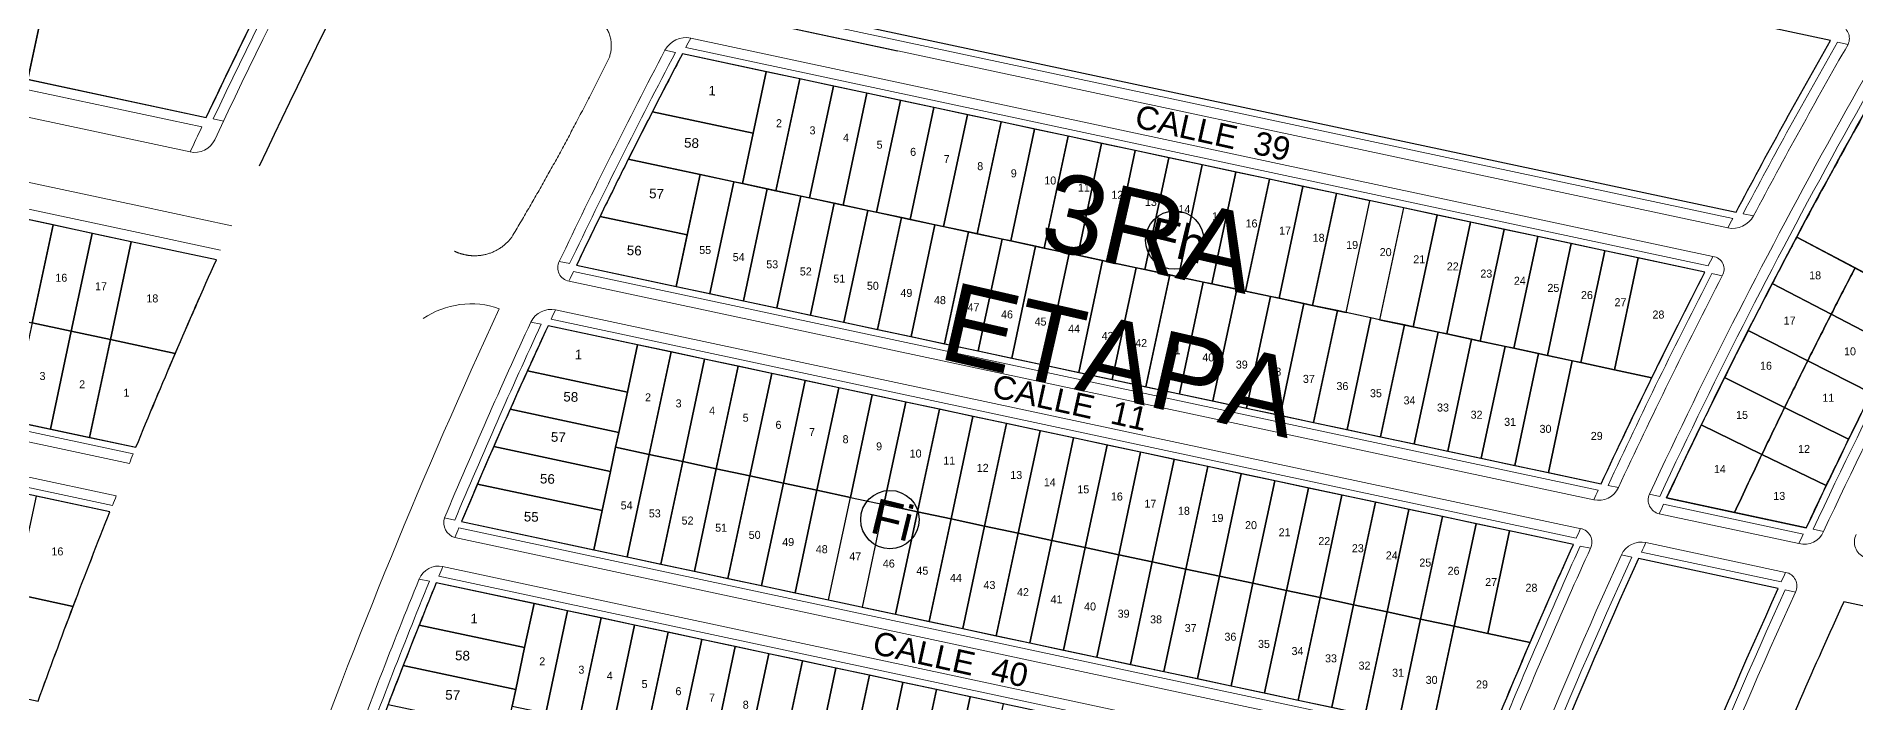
# Model space of a CAD drawing. Header units: millimetres. Extents: x 547073 to 557369, y 9424164 to 9429566.
# Drawn here: x 549598.2 to 549916.4, y 9428367.9 to 9428484.5 of the extents above; entities that cross this region are included whole.
import ezdxf

# ---------------------------------------------------------------- set-up
doc = ezdxf.new("R2010")
doc.units = ezdxf.units.MM
for name, color, linetype, lineweight in [('00 Veredas', 253, 'Continuous', 15), ('GRASS', 81, 'Continuous', 0), ('MANZANAS', 1, 'Continuous', 30), ('polilinea lote', 201, 'Continuous', 25), ('trazado manzanas', 6, 'Continuous', 25), ('VEREDAS', 140, 'Continuous', 20), ('VIVIENDA', 7, 'Continuous', 30)]:
    doc.layers.add(name, color=color, linetype=linetype, lineweight=lineweight)
for name, color, linetype in [('lineas limite cuadrantes', 7, 'Continuous'), ('NUMERACION', 1, 'Continuous'), ('TEXTO-CATASTRO', 12, 'Continuous')]:
    doc.layers.add(name, color=color, linetype=linetype)
doc.styles.add('KBYOZ', font='micross.ttf')
doc.styles.add('ROMANS', font='romans.shx', dxfattribs={"width": 1.1})

msp = doc.modelspace()

# ---------------------------------------------------------------- linework, layer by layer
msp.add_lwpolyline([(549715.257, 9428489.143), (549748.832, 9428481.976)])
at = {"layer": '00 Veredas'}
for p, q in [((549913.279, 9428483.477), (549915.128, 9428483.082)), ((549709.979, 9428481.681), (549708.151, 9428482.071)), ((549898.586, 9428453.074), (549896.756, 9428453.465)), ((549689.665, 9428445.116), (549691.475, 9428444.73)), ((549891.28, 9428442.977), (549893.105, 9428442.587)), ((549686.498, 9428434.135), (549684.693, 9428434.52)), ((549874.943, 9428405.563), (549873.136, 9428405.949)), ((549880.362, 9428404.406), (549882.169, 9428404.021)), ((549669.577, 9428400.261), (549671.369, 9428399.879)), ((549909.027, 9428398.287), (549910.834, 9428397.901)), ((549910.834, 9428397.901), (549909.027, 9428398.287)), ((549870.066, 9428394.947), (549868.265, 9428395.332)), ((549868.265, 9428395.332), (549870.066, 9428394.947)), ((549877.274, 9428393.409), (549875.472, 9428393.793)), ((549666.933, 9428389.169), (549665.145, 9428389.551)), ((549905.929, 9428387.292), (549904.127, 9428387.676))]:
    msp.add_line(p, q, dxfattribs=at)
for points in [[(549880.362, 9428404.406, -0.0343454), (549949.076, 9428528.393)], [(549882.169, 9428404.021, -0.0344111), (549950.96, 9428527.991)], [(549977.922, 9428522.235, 0.0344991), (549909.027, 9428398.287, 0.0344991)], [(549979.808, 9428521.832, 0.0345655), (549910.834, 9428397.901, 0.0345655)], [(549913.279, 9428483.477, 0.0082341), (549896.756, 9428453.465, 0.0082341)], [(549915.128, 9428483.082, 0.0082497), (549898.586, 9428453.074, 0.0082497)], [(549708.151, 9428482.071, 0.0097669), (549689.665, 9428445.116)], [(549891.28, 9428442.977, 0.0099107), (549873.136, 9428405.949)], [(549893.104, 9428442.588, 0.009946), (549874.943, 9428405.563)], [(549582.445, 9428047.601, -0.0062863), (549584.229, 9428074.289, -0.0099656), (549589.061, 9428121.378, -0.0104152), (549595.426, 9428165.223, -0.0124006), (549605.377, 9428217.023, -0.0105091), (549615.813, 9428260.492, -0.011062), (549628.761, 9428305.731, -0.0108206), (549643.35, 9428349.386, -0.0222251), (549679.157, 9428436.845, 0.2386616), (549665.831, 9428435.115, 0.2386616)], [(549684.693, 9428434.52, 0.0088508), (549669.577, 9428400.261)], [(549875.472, 9428393.793, 0.0208278), (549843.209, 9428314.046, 0.0208278)], [(549877.274, 9428393.409, 0.0208653), (549844.985, 9428313.667, 0.0208653)], [(549868.265, 9428395.332, 0.0089836), (549853.482, 9428361.002, 0.0089836)], [(549870.116, 9428395.058, 0.0090627), (549855.271, 9428360.62, 0.0090919)], [(549665.159, 9428389.584, 0.0087928), (549651.73, 9428354.892)], [(549871.802, 9428307.942, -0.0209155), (549904.127, 9428387.676)], [(549873.578, 9428307.563, -0.0209533), (549905.929, 9428387.292)]]:
    msp.add_lwpolyline(points, format="xyb", dxfattribs=at)
for points in [[(549894.083, 9428450.968), (549715.257, 9428489.143)], [(549894.953, 9428452.623), (549716.184, 9428490.786)], [(549711.779, 9428482.523), (549890.634, 9428444.342)], [(549712.653, 9428484.177), (549891.491, 9428446)], [(549870.638, 9428403.415), (549691.358, 9428441.687)], [(549871.414, 9428405.09), (549692.151, 9428443.358)], [(549688.219, 9428434.995), (549867.57, 9428396.707)], [(549688.999, 9428436.669), (549868.445, 9428398.361)], [(549906.521, 9428395.755), (549882.072, 9428400.974)], [(549907.301, 9428397.429), (549882.852, 9428402.648)], [(549851.14, 9428358.434), (549671.383, 9428396.808)], [(549851.829, 9428360.128), (549672.09, 9428398.498)], [(549903.434, 9428389.051), (549878.985, 9428394.271)], [(549904.201, 9428390.728), (549879.752, 9428395.947)], [(549669.234, 9428391.745), (549849.094, 9428353.349)], [(549668.586, 9428390.043), (549848.416, 9428351.653)]]:
    msp.add_lwpolyline(points, dxfattribs=at)
for centre, radius, start, end in [((549912.906, 9428484.124), 2.453, 334.87159, 73.20632), ((549711.829, 9428480.073), 4.186, 78.65127, 151.49632), ((550644.74, 9427990.464), 1054.77, 152.090474, 152.192095), ((550644.74, 9427990.464), 1055.97, 152.278102, 154.520517), ((549894.885, 9428455.12), 4.229, 259.07027, 331.06784), ((550816.153, 9427966.823), 1041.446, 152.194809, 152.297677), ((549691.72, 9428443.998), 2.339, 151.44766, 261.10997), ((550816.153, 9427966.823), 1041.446, 152.605971, 152.708634), ((549891.188, 9428443.769), 2.251, 328.34122, 82.27471), ((550644.74, 9427990.464), 1054.77, 154.571964, 154.672448), ((549688.258, 9428432.764), 3.974, 79.25168, 153.77366), ((550644.74, 9427990.464), 1054.77, 154.97365, 155.073969), ((550644.74, 9427990.464), 1055.97, 155.155629, 157.187647), ((549871.456, 9428407.162), 3.835, 257.68828, 335.37258), ((550816.153, 9427966.823), 1041.446, 155.113288, 155.214834), ((549882.647, 9428403.403), 2.496, 156.29074, 256.66392), ((549672.228, 9428399.449), 2.773, 162.96361, 252.25953), ((550816.153, 9427966.823), 1030.046, 154.968756, 155.071484), ((550644.74, 9427990.464), 1054.77, 157.241604, 157.341098), ((550816.153, 9427966.823), 1041.446, 155.519229, 155.620614), ((549867.883, 9428396.002), 2.425, 334.21938, 79.31585), ((549907.483, 9428399.228), 3.605, 254.51936, 338.39674), ((550840.602, 9427961.603), 1030.046, 154.968756, 155.071484), ((549919.147, 9428396.054), 2.909, 153.80642, 246.64635), ((549878.958, 9428392.196), 3.834, 78.04868, 155.38411), ((550816.153, 9427966.823), 1030.046, 155.379419, 155.481982), ((549668.502, 9428388.202), 3.618, 77.56824, 158.1181), ((550644.74, 9427990.464), 1054.77, 157.639386, 157.738752), ((550840.602, 9427961.603), 1030.046, 155.379419, 155.481982), ((549903.769, 9428388.358), 2.409, 333.73032, 79.66566), ((550644.74, 9427990.464), 1055.97, 157.816629, 159.831693)]:
    msp.add_arc(centre, radius, start, end, dxfattribs=at)
for points, weights in [([(549698.422, 9428480.843), (549699.557, 9428484.066), (549698.136, 9428487.173), (549694.956, 9428488.421)], [1, 0.813033953965, 0.813033953965, 1]), ([(549681.353, 9428449.39), (549687.406, 9428459.496), (549693.027, 9428469.848), (549698.422, 9428480.843)], [1, 0.999407369413, 0.999407369413, 1]), ([(549674.83, 9428446.105), (549677.452, 9428446.102), (549679.794, 9428447.281), (549681.353, 9428449.39)], [1, 0.928411644773, 0.928411644773, 1]), ([(549671.282, 9428446.927), (549672.402, 9428446.38), (549673.607, 9428446.106), (549674.83, 9428446.105)], [0.946356496867, 0.947392252476, 0.965273420187, 1])]:
    msp.add_rational_spline(points, weights, degree=3, dxfattribs=at)
at = {"layer": 'GRASS', "lineweight": 30}
msp.add_lwpolyline([(549682.818, 9428549.088, 0.0221564), (549637.162, 9428461.767)], format="xyb", dxfattribs=at)
at = {"layer": 'MANZANAS'}
for points in [[(549952.216, 9428527.723), (549976.666, 9428522.503, 0.034455), (549907.822, 9428398.544), (549883.373, 9428403.764, -0.034455)], [(549733.596, 9428521.835, 0.0081416), (549716.777, 9428491.886), (549895.536, 9428453.725, -0.0082238), (549912.047, 9428483.74)], [(550172.438, 9428424.847), (550178.317, 9428432.252), (550186.23, 9428442.219), (550218.697, 9428483.112), (550070.402, 9428514.77, -0.3292917), (550034.458, 9428359.922), (549914.372, 9428385.558, 0.0091821), (549899.429, 9428351.262), (550049.065, 9428319.318), (550107.18, 9428356.055), (550117.353, 9428353.883), (550143.874, 9428388.049), (550151.636, 9428398.048)], [(549890.064, 9428443.236), (549711.198, 9428481.42, 0.0097966), (549692.681, 9428444.472), (549871.932, 9428406.206, -0.0098986)], [(549687.701, 9428433.878, 0.0088771), (549672.563, 9428399.624), (549852.29, 9428361.256, -0.0089729), (549867.064, 9428395.588)], [(549902.925, 9428387.933), (549878.476, 9428393.152, 0.0208904), (549846.169, 9428313.414), (549870.618, 9428308.195, -0.0208904)], [(549668.134, 9428388.912, 0.0088028), (549654.715, 9428354.285), (549834.922, 9428315.815, -0.0089013), (549847.967, 9428350.522), (549668.134, 9428388.912, 0.0088028)]]:
    msp.add_lwpolyline(points, format="xyb", close=True, dxfattribs=at)
at = {"layer": 'MANZANAS', "color": 1}
for centre in [(549797.319, 9428448.851), (549747.497, 9428399.959)]:
    msp.add_circle(centre, 5.111, dxfattribs=at)
at = {"layer": 'polilinea lote'}
for points in [[(549605.247, 9428517.077), (549563.808, 9428525.915), (549555.246, 9428485.809), (549596.685, 9428476.971)], [(549601.091, 9428451.491), (549594.245, 9428452.951), (549590.592, 9428435.837), (549597.438, 9428434.377)], [(549607.937, 9428450.031), (549601.091, 9428451.491), (549597.438, 9428434.377), (549604.284, 9428432.917)], [(549614.783, 9428448.571), (549607.937, 9428450.031), (549604.284, 9428432.917), (549611.13, 9428431.456)], [(549604.284, 9428432.917), (549597.438, 9428434.377), (549593.784, 9428417.262), (549600.63, 9428415.802)], [(549611.13, 9428431.456), (549604.284, 9428432.917), (549600.63, 9428415.802), (549607.476, 9428414.342)]]:
    msp.add_lwpolyline(points, close=True, dxfattribs=at)
for points in [[(549646.686, 9428508.238), (549605.247, 9428517.077), (549596.685, 9428476.971), (549627.91, 9428470.31, -0.0094107)], [(549629.66, 9428445.397), (549614.783, 9428448.571), (549611.13, 9428431.456), (549622.485, 9428429.034, -0.0040155)], [(549611.13, 9428431.456), (549607.476, 9428414.342), (549615.595, 9428412.61, -0.0040029), (549622.485, 9428429.034)], [(549611.034, 9428401.313), (549598.125, 9428404.067), (549594.472, 9428386.952), (549604.619, 9428384.788, -0.0039841)], [(549604.619, 9428384.788), (549594.472, 9428386.952), (549590.818, 9428369.838), (549598.483, 9428368.203, -0.0039744)]]:
    msp.add_lwpolyline(points, format="xyb", close=True, dxfattribs=at)
at = {"layer": 'trazado manzanas'}
for points in [[(549667.084, 9428545.799), (549572.37, 9428566.022), (549555.246, 9428485.809), (549627.91, 9428470.31, -0.018917)], [(549629.66, 9428445.397), (549614.783, 9428448.571), (549594.245, 9428452.951), (549558.059, 9428460.669), (549554.406, 9428443.555), (549550.752, 9428426.441), (549615.595, 9428412.61, -0.0080186)], [(549548.247, 9428414.705), (549544.593, 9428397.591), (549540.94, 9428380.476), (549598.483, 9428368.203, -0.0079586), (549611.034, 9428401.313)]]:
    msp.add_lwpolyline(points, format="xyb", close=True, dxfattribs=at)
at = {"layer": 'VEREDAS'}
for p, q in [((549554.87, 9428484.049), (549627.123, 9428468.638)), ((549553.889, 9428479.453), (549625.081, 9428464.268)), ((549629.116, 9428470.053), (549630.924, 9428469.667)), ((549616.118, 9428454.83), (549595.58, 9428459.21)), ((549615.159, 9428450.331), (549594.621, 9428454.712)), ((549632.356, 9428451.366), (549616.119, 9428454.83)), ((549630.414, 9428447.077), (549615.159, 9428450.331))]:
    msp.add_line(p, q, dxfattribs=at)
for points in [[(549629.116, 9428470.053, -0.0189387), (549668.315, 9428545.537)], [(549629.393, 9428466.414, -0.0197733), (549670.162, 9428545.142)]]:
    msp.add_lwpolyline(points, format="xyb", dxfattribs=at)
for points in [[(549550.502, 9428425.267), (549615.133, 9428411.482)], [(549550.126, 9428423.507), (549614.441, 9428409.789)], [(549611.484, 9428402.444), (549548.498, 9428415.879)], [(549612.162, 9428404.14), (549548.873, 9428417.639)]]:
    msp.add_lwpolyline(points, dxfattribs=at)
for centre, radius, start, end in [((550644.775, 9427990.525), 1124.37, 154.834952, 155.080757), ((549625.853, 9428468.121), 3.93, 258.66469, 334.26185), ((550644.775, 9427990.525), 1112.37, 157.763383, 157.857571), ((550644.775, 9427990.525), 1112.37, 158.171333, 158.265404)]:
    msp.add_arc(centre, radius, start, end, dxfattribs=at)
at = {"layer": 'VIVIENDA'}
for p, q in [((549723.571, 9428467.531), (549725.867, 9428478.289)), ((549721.692, 9428458.73), (549723.571, 9428467.531)), ((549710.128, 9428440.748), (549712.048, 9428449.744)), ((549701.583, 9428422.264), (549700.079, 9428415.223)), ((549700.079, 9428415.223), (549701.583, 9428422.264)), ((549699.522, 9428412.612), (549707.346, 9428410.942)), ((549697.157, 9428401.531), (549698.618, 9428408.377)), ((549695.695, 9428394.686), (549697.157, 9428401.531)), ((549683.597, 9428377.568), (549685.24, 9428385.261)), ((549682.032, 9428370.233), (549683.597, 9428377.568)), ((549680.528, 9428363.192), (549682.032, 9428370.233))]:
    msp.add_line(p, q, dxfattribs=at)
for points in [[(549725.867, 9428478.289), (549711.198, 9428481.42, 0.002704), (549705.942, 9428471.295), (549723.571, 9428467.531)], [(549944.611, 9428469.732), (549933.784, 9428475.98), (549923.985, 9428481.634, 0.0089451), (549906.14, 9428449.39), (549927.403, 9428438.115, -0.0087374)], [(549944.611, 9428469.732), (549933.784, 9428475.98), (549923.985, 9428481.634, 0.0089451), (549906.14, 9428449.39), (549927.403, 9428438.115, -0.0087374)], [(549723.571, 9428467.531), (549705.942, 9428471.295, 0.0022066), (549701.735, 9428462.99), (549721.692, 9428458.73)], [(549714.303, 9428460.307), (549701.735, 9428462.99, 0.0026413), (549696.796, 9428453.001), (549712.048, 9428449.744)], [(549712.048, 9428449.744), (549696.796, 9428453.001, 0.0022444), (549692.681, 9428444.472), (549710.128, 9428440.748)], [(549916.36, 9428443.971), (549906.14, 9428449.39, 0.0022366), (549901.859, 9428441.23), (549912.179, 9428435.875, -0.0021849)], [(549890.064, 9428443.236), (549878.43, 9428445.72), (549874.254, 9428426.161), (549880.793, 9428424.765, -0.0049614)], [(549912.179, 9428435.875), (549901.859, 9428441.23, 0.0022367), (549897.651, 9428433.031), (549908.07, 9428427.743, -0.0021849)], [(549927.403, 9428438.115), (549916.36, 9428443.971, 0.0021849), (549912.179, 9428435.875), (549923.275, 9428430.118, -0.0021843)], [(549923.275, 9428430.118), (549912.179, 9428435.875, 0.0021849), (549908.07, 9428427.743), (549919.216, 9428422.085, -0.0021843)], [(549703.349, 9428430.538), (549687.701, 9428433.878, 0.0020545), (549684.09, 9428425.999), (549701.583, 9428422.264)], [(549908.07, 9428427.743), (549897.651, 9428433.031, 0.0022369), (549893.517, 9428424.794), (549904.031, 9428419.575, -0.0021849)], [(549701.583, 9428422.264), (549684.09, 9428425.999, 0.0017456), (549681.072, 9428419.28), (549700.079, 9428415.223)], [(549880.793, 9428424.765), (549874.254, 9428426.161), (549868.387, 9428427.414), (549866.866, 9428427.738), (549862.69, 9428408.179), (549871.932, 9428406.206, -0.0049369)], [(549919.216, 9428422.085), (549908.07, 9428427.743, 0.0021849), (549904.031, 9428419.575), (549915.228, 9428414.017, -0.0021843)], [(549904.031, 9428419.575), (549893.517, 9428424.794, 0.002237), (549889.456, 9428416.52), (549900.065, 9428411.372, -0.0021849)], [(549699.522, 9428412.612), (549699.522, 9428412.612), (549700.079, 9428415.223), (549681.072, 9428419.28, 0.0016946), (549678.188, 9428412.739), (549698.618, 9428408.377)], [(549915.228, 9428414.017), (549904.031, 9428419.575, 0.0021849), (549900.065, 9428411.372), (549911.311, 9428405.915, -0.0021843)], [(549900.065, 9428411.372), (549889.456, 9428416.52, 0.0034301), (549883.373, 9428403.764), (549895.278, 9428401.222, -0.002691)], [(549698.618, 9428408.377), (549678.188, 9428412.739, 0.0016923), (549675.352, 9428406.186), (549697.157, 9428401.531)], [(549911.311, 9428405.915), (549900.065, 9428411.372, 0.002691), (549895.278, 9428401.222), (549907.822, 9428398.544, -0.0019791)], [(549697.157, 9428401.531), (549675.352, 9428406.186, 0.00169), (549672.563, 9428399.624), (549695.695, 9428394.686)], [(549867.064, 9428395.588), (549855.914, 9428397.969), (549852.087, 9428380.043), (549859.51, 9428378.458, -0.0044943)], [(549685.24, 9428385.261), (549668.125, 9428388.914, 0.0018927), (549665.137, 9428381.509), (549683.597, 9428377.568)], [(549683.597, 9428377.568), (549665.137, 9428381.509, 0.0018024), (549662.343, 9428374.436), (549682.032, 9428370.233)], [(549859.51, 9428378.458), (549852.087, 9428380.043), (549846.217, 9428381.296), (549846.217, 9428381.296), (549842.39, 9428363.37), (549852.29, 9428361.256, -0.0044783)], [(549682.032, 9428370.233), (549662.343, 9428374.436, 0.0017283), (549659.712, 9428367.636), (549680.528, 9428363.192), (549681.412, 9428367.332)]]:
    msp.add_lwpolyline(points, format="xyb", close=True, dxfattribs=at)
for points in [[(549731.735, 9428477.036), (549725.867, 9428478.289), (549721.692, 9428458.73), (549727.56, 9428457.477)], [(549737.603, 9428475.784), (549731.735, 9428477.036), (549727.56, 9428457.477), (549733.427, 9428456.224)], [(549743.471, 9428474.531), (549737.603, 9428475.784), (549733.427, 9428456.224), (549739.295, 9428454.972)], [(549749.338, 9428473.278), (549743.471, 9428474.531), (549739.295, 9428454.972), (549745.163, 9428453.719)], [(549755.206, 9428472.026), (549749.338, 9428473.278), (549745.163, 9428453.719), (549751.031, 9428452.466)], [(549761.074, 9428470.773), (549755.206, 9428472.026), (549751.031, 9428452.466), (549756.899, 9428451.214)], [(549766.942, 9428469.52), (549761.074, 9428470.773), (549756.899, 9428451.214), (549762.766, 9428449.961)], [(549772.81, 9428468.268), (549766.942, 9428469.52), (549762.766, 9428449.961), (549768.634, 9428448.708)], [(549778.677, 9428467.015), (549772.81, 9428468.268), (549768.634, 9428448.708), (549774.502, 9428447.456)], [(549784.545, 9428465.762), (549778.677, 9428467.015), (549774.502, 9428447.456), (549780.37, 9428446.203)], [(549790.413, 9428464.51), (549784.545, 9428465.762), (549780.37, 9428446.203), (549786.238, 9428444.95)], [(549796.281, 9428463.257), (549790.413, 9428464.51), (549786.238, 9428444.95), (549792.105, 9428443.698)], [(549720.171, 9428459.054), (549714.303, 9428460.307), (549710.128, 9428440.748), (549715.995, 9428439.495)], [(549720.171, 9428459.054), (549714.303, 9428460.307), (549710.128, 9428440.748), (549715.995, 9428439.495)], [(549802.149, 9428462.005), (549796.281, 9428463.257), (549792.105, 9428443.698), (549797.973, 9428442.445)], [(549808.016, 9428460.752), (549802.149, 9428462.005), (549797.973, 9428442.445), (549803.841, 9428441.193)], [(549813.884, 9428459.499), (549808.016, 9428460.752), (549803.841, 9428441.193), (549809.709, 9428439.94)], [(549726.039, 9428457.802), (549721.692, 9428458.73), (549720.171, 9428459.054), (549715.995, 9428439.495), (549721.863, 9428438.242)], [(549731.907, 9428456.549), (549726.039, 9428457.802), (549721.863, 9428438.242), (549727.731, 9428436.99)], [(549819.752, 9428458.247), (549813.884, 9428459.499), (549809.709, 9428439.94), (549815.576, 9428438.687)], [(549825.62, 9428456.994), (549819.752, 9428458.247), (549815.576, 9428438.687), (549821.444, 9428437.435)], [(549831.487, 9428455.741), (549825.62, 9428456.994), (549821.444, 9428437.435), (549827.312, 9428436.182)], [(549737.774, 9428455.296), (549731.907, 9428456.549), (549727.731, 9428436.99), (549733.599, 9428435.737)], [(549743.642, 9428454.044), (549737.774, 9428455.296), (549733.599, 9428435.737), (549739.467, 9428434.484)], [(549749.51, 9428452.791), (549743.642, 9428454.044), (549739.467, 9428434.484), (549745.334, 9428433.232)], [(549843.223, 9428453.236), (549837.355, 9428454.489), (549833.18, 9428434.929), (549839.048, 9428433.677)], [(549755.378, 9428451.538), (549749.51, 9428452.791), (549745.334, 9428433.232), (549751.202, 9428431.979)], [(549761.245, 9428450.286), (549755.378, 9428451.538), (549751.202, 9428431.979), (549757.07, 9428430.726)], [(549849.091, 9428451.983), (549843.223, 9428453.236), (549839.048, 9428433.677), (549844.915, 9428432.424)], [(549854.959, 9428450.731), (549849.091, 9428451.983), (549844.915, 9428432.424), (549850.783, 9428431.171)], [(549860.826, 9428449.478), (549854.959, 9428450.731), (549850.783, 9428431.171), (549856.651, 9428429.919)], [(549767.113, 9428449.033), (549761.245, 9428450.286), (549757.07, 9428430.726), (549762.938, 9428429.474)], [(549772.981, 9428447.78), (549768.634, 9428448.708), (549767.113, 9428449.033), (549762.938, 9428429.474), (549768.806, 9428428.221)], [(549778.849, 9428446.528), (549774.502, 9428447.456), (549772.981, 9428447.78), (549768.806, 9428428.221), (549774.673, 9428426.969)], [(549866.694, 9428448.225), (549860.826, 9428449.478), (549856.651, 9428429.919), (549862.519, 9428428.666)], [(549872.562, 9428446.973), (549866.694, 9428448.225), (549862.519, 9428428.666), (549868.387, 9428427.414)], [(549784.717, 9428445.275), (549780.37, 9428446.203), (549778.849, 9428446.528), (549774.673, 9428426.969), (549780.541, 9428425.716)], [(549790.584, 9428444.023), (549786.238, 9428444.95), (549784.717, 9428445.275), (549780.541, 9428425.716), (549786.409, 9428424.463)], [(549878.43, 9428445.72), (549872.562, 9428446.973), (549868.387, 9428427.414), (549874.254, 9428426.161)], [(549796.452, 9428442.77), (549792.105, 9428443.698), (549790.584, 9428444.023), (549786.409, 9428424.463), (549792.277, 9428423.211)], [(549802.32, 9428441.517), (549797.973, 9428442.445), (549796.452, 9428442.77), (549792.277, 9428423.211), (549798.144, 9428421.958)], [(549808.188, 9428440.265), (549803.841, 9428441.193), (549802.32, 9428441.517), (549798.144, 9428421.958), (549804.012, 9428420.705)], [(549814.055, 9428439.012), (549809.709, 9428439.94), (549808.188, 9428440.265), (549804.012, 9428420.705), (549809.88, 9428419.453)], [(549819.923, 9428437.759), (549815.576, 9428438.687), (549814.055, 9428439.012), (549809.88, 9428419.453), (549815.748, 9428418.2)], [(549825.791, 9428436.507), (549821.444, 9428437.435), (549819.923, 9428437.759), (549815.748, 9428418.2), (549821.616, 9428416.947)], [(549831.659, 9428435.254), (549827.312, 9428436.182), (549825.791, 9428436.507), (549821.616, 9428416.947), (549827.483, 9428415.695)], [(549837.527, 9428434.001), (549833.18, 9428434.929), (549831.659, 9428435.254), (549827.483, 9428415.695), (549833.351, 9428414.442)], [(549843.394, 9428432.749), (549839.048, 9428433.677), (549837.527, 9428434.001), (549833.351, 9428414.442), (549839.219, 9428413.19)], [(549849.262, 9428431.496), (549844.915, 9428432.424), (549843.394, 9428432.749), (549839.219, 9428413.19), (549845.087, 9428411.937)], [(549855.13, 9428430.244), (549850.783, 9428431.171), (549849.262, 9428431.496), (549845.087, 9428411.937), (549850.955, 9428410.684)], [(549709.217, 9428429.285), (549703.349, 9428430.538), (549701.583, 9428422.264), (549700.079, 9428415.223), (549699.522, 9428412.612), (549705.39, 9428411.359)], [(549715.084, 9428428.033), (549709.217, 9428429.285), (549705.39, 9428411.359), (549711.258, 9428410.106)], [(549860.998, 9428428.991), (549856.651, 9428429.919), (549855.13, 9428430.244), (549850.955, 9428410.684), (549856.822, 9428409.432)], [(549866.866, 9428427.738), (549862.519, 9428428.666), (549860.998, 9428428.991), (549856.822, 9428409.432), (549862.69, 9428408.179)], [(549720.952, 9428426.78), (549715.084, 9428428.033), (549711.258, 9428410.106), (549717.125, 9428408.854)], [(549726.82, 9428425.527), (549720.952, 9428426.78), (549717.125, 9428408.854), (549722.993, 9428407.601)], [(549732.688, 9428424.275), (549726.82, 9428425.527), (549722.993, 9428407.601), (549728.861, 9428406.349)], [(549738.556, 9428423.022), (549732.688, 9428424.275), (549728.861, 9428406.349), (549734.729, 9428405.096)], [(549744.423, 9428421.769), (549738.556, 9428423.022), (549734.729, 9428405.096), (549740.597, 9428403.843)], [(549750.291, 9428420.517), (549744.423, 9428421.769), (549740.597, 9428403.843), (549746.464, 9428402.591)], [(549756.159, 9428419.264), (549750.291, 9428420.517), (549746.464, 9428402.591), (549752.332, 9428401.338)], [(549762.027, 9428418.011), (549756.159, 9428419.264), (549752.332, 9428401.338), (549758.2, 9428400.085)], [(549767.894, 9428416.759), (549762.027, 9428418.011), (549758.2, 9428400.085), (549764.068, 9428398.833)], [(549773.762, 9428415.506), (549767.894, 9428416.759), (549764.068, 9428398.833), (549769.935, 9428397.58)], [(549705.39, 9428411.359), (549699.522, 9428412.612), (549698.618, 9428408.377), (549697.157, 9428401.531), (549695.695, 9428394.686), (549701.563, 9428393.433)], [(549779.63, 9428414.254), (549773.762, 9428415.506), (549769.935, 9428397.58), (549775.803, 9428396.327)], [(549785.498, 9428413.001), (549779.63, 9428414.254), (549775.803, 9428396.327), (549781.671, 9428395.075)], [(549791.366, 9428411.748), (549785.498, 9428413.001), (549781.671, 9428395.075), (549787.539, 9428393.822)], [(549711.258, 9428410.106), (549705.39, 9428411.359), (549701.563, 9428393.433), (549707.431, 9428392.18)], [(549717.125, 9428408.854), (549711.258, 9428410.106), (549707.431, 9428392.18), (549713.299, 9428390.928)], [(549797.233, 9428410.496), (549791.366, 9428411.748), (549787.539, 9428393.822), (549793.407, 9428392.57)], [(549803.101, 9428409.243), (549797.233, 9428410.496), (549793.407, 9428392.57), (549799.274, 9428391.317)], [(549808.969, 9428407.99), (549803.101, 9428409.243), (549799.274, 9428391.317), (549805.142, 9428390.064)], [(549722.993, 9428407.601), (549717.125, 9428408.854), (549713.299, 9428390.928), (549719.166, 9428389.675)], [(549728.861, 9428406.349), (549722.993, 9428407.601), (549719.166, 9428389.675), (549725.034, 9428388.422)], [(549734.729, 9428405.096), (549728.861, 9428406.349), (549725.034, 9428388.422), (549730.902, 9428387.17)], [(549814.837, 9428406.738), (549808.969, 9428407.99), (549805.142, 9428390.064), (549811.01, 9428388.812)], [(549820.705, 9428405.485), (549814.837, 9428406.738), (549811.01, 9428388.812), (549816.878, 9428387.559)], [(549740.597, 9428403.843), (549734.729, 9428405.096), (549730.902, 9428387.17), (549736.77, 9428385.917)], [(549826.572, 9428404.232), (549820.705, 9428405.485), (549816.878, 9428387.559), (549822.745, 9428386.306)], [(549832.44, 9428402.98), (549826.572, 9428404.232), (549822.745, 9428386.306), (549828.613, 9428385.054)], [(549838.308, 9428401.727), (549832.44, 9428402.98), (549828.613, 9428385.054), (549834.481, 9428383.801)], [(549752.332, 9428401.338), (549746.464, 9428402.591), (549742.637, 9428384.665), (549748.505, 9428383.412)], [(549758.2, 9428400.085), (549752.332, 9428401.338), (549748.505, 9428383.412), (549754.373, 9428382.159)], [(549764.068, 9428398.833), (549758.2, 9428400.085), (549754.373, 9428382.159), (549760.241, 9428380.907)], [(549844.176, 9428400.475), (549838.308, 9428401.727), (549834.481, 9428383.801), (549840.349, 9428382.548)], [(549850.043, 9428399.222), (549844.176, 9428400.475), (549840.349, 9428382.548), (549846.217, 9428381.296)], [(549769.935, 9428397.58), (549764.068, 9428398.833), (549760.241, 9428380.907), (549766.109, 9428379.654)], [(549775.803, 9428396.327), (549769.935, 9428397.58), (549766.109, 9428379.654), (549771.976, 9428378.401)], [(549855.914, 9428397.969), (549850.046, 9428399.222), (549846.217, 9428381.296), (549852.087, 9428380.043)], [(549781.671, 9428395.075), (549775.803, 9428396.327), (549771.976, 9428378.401), (549777.844, 9428377.149)], [(549787.539, 9428393.822), (549781.671, 9428395.075), (549777.844, 9428377.149), (549783.712, 9428375.896)], [(549793.407, 9428392.57), (549787.539, 9428393.822), (549783.712, 9428375.896), (549789.58, 9428374.643)], [(549799.274, 9428391.317), (549793.407, 9428392.57), (549789.58, 9428374.643), (549795.448, 9428373.391)], [(549805.142, 9428390.064), (549799.274, 9428391.317), (549795.448, 9428373.391), (549801.315, 9428372.138)], [(549811.01, 9428388.812), (549805.142, 9428390.064), (549801.315, 9428372.138), (549807.183, 9428370.886)], [(549816.878, 9428387.559), (549811.01, 9428388.812), (549807.183, 9428370.886), (549813.051, 9428369.633)], [(549822.745, 9428386.306), (549816.878, 9428387.559), (549813.051, 9428369.633), (549818.919, 9428368.38)], [(549691.107, 9428384.008), (549685.24, 9428385.261), (549683.597, 9428377.568), (549682.032, 9428370.233), (549681.412, 9428367.332), (549687.28, 9428366.079)], [(549696.975, 9428382.756), (549691.107, 9428384.008), (549687.28, 9428366.079), (549693.148, 9428364.827)], [(549828.613, 9428385.054), (549822.745, 9428386.306), (549818.919, 9428368.38), (549824.786, 9428367.128)], [(549834.481, 9428383.801), (549828.613, 9428385.054), (549824.786, 9428367.128), (549830.654, 9428365.875)], [(549840.349, 9428382.548), (549834.481, 9428383.801), (549830.654, 9428365.875), (549836.522, 9428364.622)], [(549702.843, 9428381.503), (549696.975, 9428382.756), (549693.148, 9428364.827), (549699.016, 9428363.574)], [(549708.711, 9428380.25), (549702.843, 9428381.503), (549699.016, 9428363.574), (549704.883, 9428362.321)], [(549846.217, 9428381.296), (549840.349, 9428382.548), (549836.522, 9428364.622), (549842.39, 9428363.37)], [(549714.579, 9428378.998), (549708.711, 9428380.25), (549704.883, 9428362.321), (549710.751, 9428361.069)], [(549720.446, 9428377.745), (549714.579, 9428378.998), (549710.751, 9428361.069), (549716.619, 9428359.816)], [(549726.314, 9428376.492), (549720.446, 9428377.745), (549716.619, 9428359.816), (549722.487, 9428358.563)], [(549732.182, 9428375.24), (549726.314, 9428376.492), (549722.487, 9428358.563), (549728.354, 9428357.311)], [(549738.05, 9428373.987), (549732.182, 9428375.24), (549728.354, 9428357.311), (549734.222, 9428356.058)], [(549743.917, 9428372.734), (549738.05, 9428373.987), (549734.222, 9428356.058), (549740.09, 9428354.805)], [(549749.785, 9428371.482), (549743.917, 9428372.734), (549740.09, 9428354.805), (549745.958, 9428353.553)], [(549755.653, 9428370.229), (549749.785, 9428371.482), (549745.958, 9428353.553), (549751.826, 9428352.3)], [(549761.521, 9428368.977), (549755.653, 9428370.229), (549751.826, 9428352.3), (549757.693, 9428351.047)], [(549767.389, 9428367.724), (549761.521, 9428368.977), (549757.693, 9428351.047), (549763.561, 9428349.795)]]:
    msp.add_lwpolyline(points, close=True, dxfattribs=at)

# ---------------------------------------------------------------- texts
at = {"layer": 'lineas limite cuadrantes', "insert": (549750.232, 9428467.123), "char_height": 13.7592, "attachment_point": 1, "rotation": 347.11008, "style": 'ROMANS'}
msp.add_mtext_dynamic_manual_height_columns('\\pxqc;{\\fArial|b0|i0|c0|p34;3RA\\PETAPA}', width=90.94521, gutter_width=6, heights=[0], dxfattribs=at)
at = {"layer": 'MANZANAS', "color": 1, "char_height": 6.1586, "width": 0.000285, "attachment_point": 5, "rotation": 346.27061, "style": 'KBYOZ'}
for s, insert in [('Fh', (549797.786, 9428448.818)), ('Fi', (549747.964, 9428399.926))]:
    msp.add_mtext(s, dxfattribs=dict(at, insert=insert))
at = {"layer": 'NUMERACION', "color": 1, "char_height": 1.4, "width": 1.94611, "attachment_point": 1, "rotation": 0.01637}
for s, insert in [('2', (549727.572, 9428469.996)), ('3', (549733.44, 9428468.743)), ('4', (549739.308, 9428467.491)), ('5', (549745.176, 9428466.238)), ('6', (549751.043, 9428464.985)), ('7', (549756.911, 9428463.733)), ('8', (549762.779, 9428462.48)), ('9', (549768.647, 9428461.228)), ('10', (549774.514, 9428459.975)), ('11', (549780.382, 9428458.722)), ('12', (549786.25, 9428457.47)), ('13', (549792.118, 9428456.217)), ('14', (549797.986, 9428454.964)), ('15', (549803.853, 9428453.712)), ('16', (549809.721, 9428452.459)), ('17', (549815.589, 9428451.206)), ('55', (549714.135, 9428447.818)), ('18', (549821.457, 9428449.954)), ('19', (549827.325, 9428448.701)), ('20', (549833.192, 9428447.449)), ('54', (549720.003, 9428446.565)), ('53', (549725.871, 9428445.313)), ('21', (549839.06, 9428446.196)), ('22', (549844.928, 9428444.943)), ('16', (549601.5, 9428442.965)), ('17', (549608.442, 9428441.47)), ('52', (549731.738, 9428444.06)), ('51', (549737.606, 9428442.808)), ('50', (549743.474, 9428441.555)), ('23', (549850.796, 9428443.691)), ('24', (549856.663, 9428442.438)), ('25', (549862.531, 9428441.185)), ('18', (549908.324, 9428443.38)), ('18', (549617.426, 9428439.346)), ('49', (549749.342, 9428440.302)), ('48', (549755.209, 9428439.05)), ('26', (549868.399, 9428439.933)), ('27', (549874.267, 9428438.68)), ('47', (549761.077, 9428437.797)), ('46', (549766.945, 9428436.544)), ('45', (549772.813, 9428435.292)), ('28', (549880.91, 9428436.526)), ('17', (549903.862, 9428435.481)), ('44', (549778.681, 9428434.039)), ('43', (549784.548, 9428432.786)), ('42', (549790.416, 9428431.534)), ('41', (549796.284, 9428430.281)), ('40', (549802.152, 9428429.028)), ('10', (549914.426, 9428430.09)), ('3', (549598.731, 9428425.779)), ('39', (549808.02, 9428427.776)), ('38', (549813.887, 9428426.523)), ('37', (549819.755, 9428425.271)), ('16', (549899.724, 9428427.572)), ('2', (549605.667, 9428424.318)), ('1', (549613.413, 9428422.856)), ('2', (549704.658, 9428422.041)), ('36', (549825.623, 9428424.018)), ('35', (549831.491, 9428422.765)), ('11', (549910.632, 9428421.962)), ('3', (549710.01, 9428420.984)), ('4', (549715.878, 9428419.732)), ('34', (549837.358, 9428421.513)), ('33', (549843.226, 9428420.26)), ('32', (549849.094, 9428419.007)), ('15', (549895.537, 9428418.977)), ('5', (549721.745, 9428418.479)), ('6', (549727.485, 9428417.227)), ('7', (549733.353, 9428415.975)), ('31', (549854.962, 9428417.755)), ('30', (549861.155, 9428416.531)), ('8', (549739.221, 9428414.722)), ('9', (549745.088, 9428413.469)), ('29', (549870.116, 9428415.296)), ('12', (549906.386, 9428413.02)), ('10', (549750.956, 9428412.217)), ('11', (549756.824, 9428410.964)), ('12', (549762.692, 9428409.711)), ('14', (549891.653, 9428409.494)), ('13', (549768.56, 9428408.459)), ('14', (549774.427, 9428407.206)), ('54', (549700.402, 9428403.139)), ('15', (549780.295, 9428405.953)), ('16', (549786.163, 9428404.701)), ('17', (549792.031, 9428403.448)), ('13', (549902.049, 9428404.802)), ('53', (549705.322, 9428401.745)), ('52', (549711.061, 9428400.493)), ('18', (549797.899, 9428402.196)), ('19', (549803.766, 9428400.943)), ('20', (549809.634, 9428399.69)), ('51', (549716.929, 9428399.241)), ('50', (549722.797, 9428397.988)), ('49', (549728.665, 9428396.735)), ('21', (549815.502, 9428398.438)), ('22', (549822.453, 9428396.903)), ('16', (549600.815, 9428395.094)), ('48', (549734.533, 9428395.483)), ('47', (549740.4, 9428394.23)), ('23', (549828.321, 9428395.65)), ('24', (549834.259, 9428394.394)), ('46', (549746.268, 9428392.978)), ('45', (549752.136, 9428391.725)), ('44', (549758.004, 9428390.472)), ('25', (549840.127, 9428393.142)), ('26', (549845.067, 9428391.708)), ('43', (549763.872, 9428389.22)), ('42', (549769.739, 9428387.967)), ('27', (549851.645, 9428389.739)), ('28', (549858.697, 9428388.742)), ('41', (549775.607, 9428386.714)), ('40', (549781.475, 9428385.462)), ('39', (549787.343, 9428384.209)), ('38', (549793.021, 9428383.204)), ('37', (549799.078, 9428381.704)), ('36', (549806.029, 9428380.169)), ('35', (549811.897, 9428378.917)), ('34', (549817.765, 9428377.664)), ('2', (549686.154, 9428375.865)), ('3', (549693, 9428374.404)), ('33', (549823.628, 9428376.389)), ('32', (549829.493, 9428375.125)), ('4', (549697.968, 9428373.358)), ('5', (549704.05, 9428371.897)), ('31', (549835.361, 9428373.873)), ('30', (549841.229, 9428372.62)), ('29', (549850.042, 9428371.828)), ('6', (549709.987, 9428370.644)), ('7', (549715.854, 9428369.525)), ('8', (549721.757, 9428368.278))]:
    msp.add_mtext(s, dxfattribs=dict(at, insert=insert))
at = {"layer": 'TEXTO-CATASTRO', "attachment_point": 5, "style": 'KBYOZ'}
for s, insert, char_height, width, rotation in [('1', (549716.407, 9428474.988), 1.68, 0.000122, 358.04521), ('CALLE  39', (549804.008, 9428467.582), 4.08, 0.00000000024, 347.42904), ('58', (549712.795, 9428465.829), 1.68, 0.000122, 358.04521), ('57', (549706.676, 9428456.968), 1.68, 0.000122, 358.04521), ('56', (549702.773, 9428447.021), 1.68, 0.000122, 358.04521), ('1', (549693.024, 9428428.833), 1.68, 0.000122, 358.04521), ('CALLE  11', (549779.022, 9428420.415), 4.08, 0.00000000024, 347.42904), ('58', (549691.669, 9428421.422), 1.68, 0.000122, 358.04521), ('57', (549689.502, 9428414.379), 1.68, 0.000122, 358.04521), ('56', (549687.582, 9428407.08), 1.68, 0.000122, 358.04521), ('55', (549684.761, 9428400.438), 1.68, 0.000122, 358.04521), ('1', (549674.765, 9428382.66), 1.68, 0.000122, 358.04521), ('CALLE  40', (549758.113, 9428375.521), 4.08, 0.00000000024, 347.42904), ('58', (549672.725, 9428376.17), 1.68, 0.000122, 358.04521), ('57', (549671.016, 9428369.265), 1.68, 0.000122, 358.04521)]:
    msp.add_mtext(s, dxfattribs=dict(at, insert=insert, char_height=char_height, width=width, rotation=rotation))

doc.saveas('drawing.dxf')
